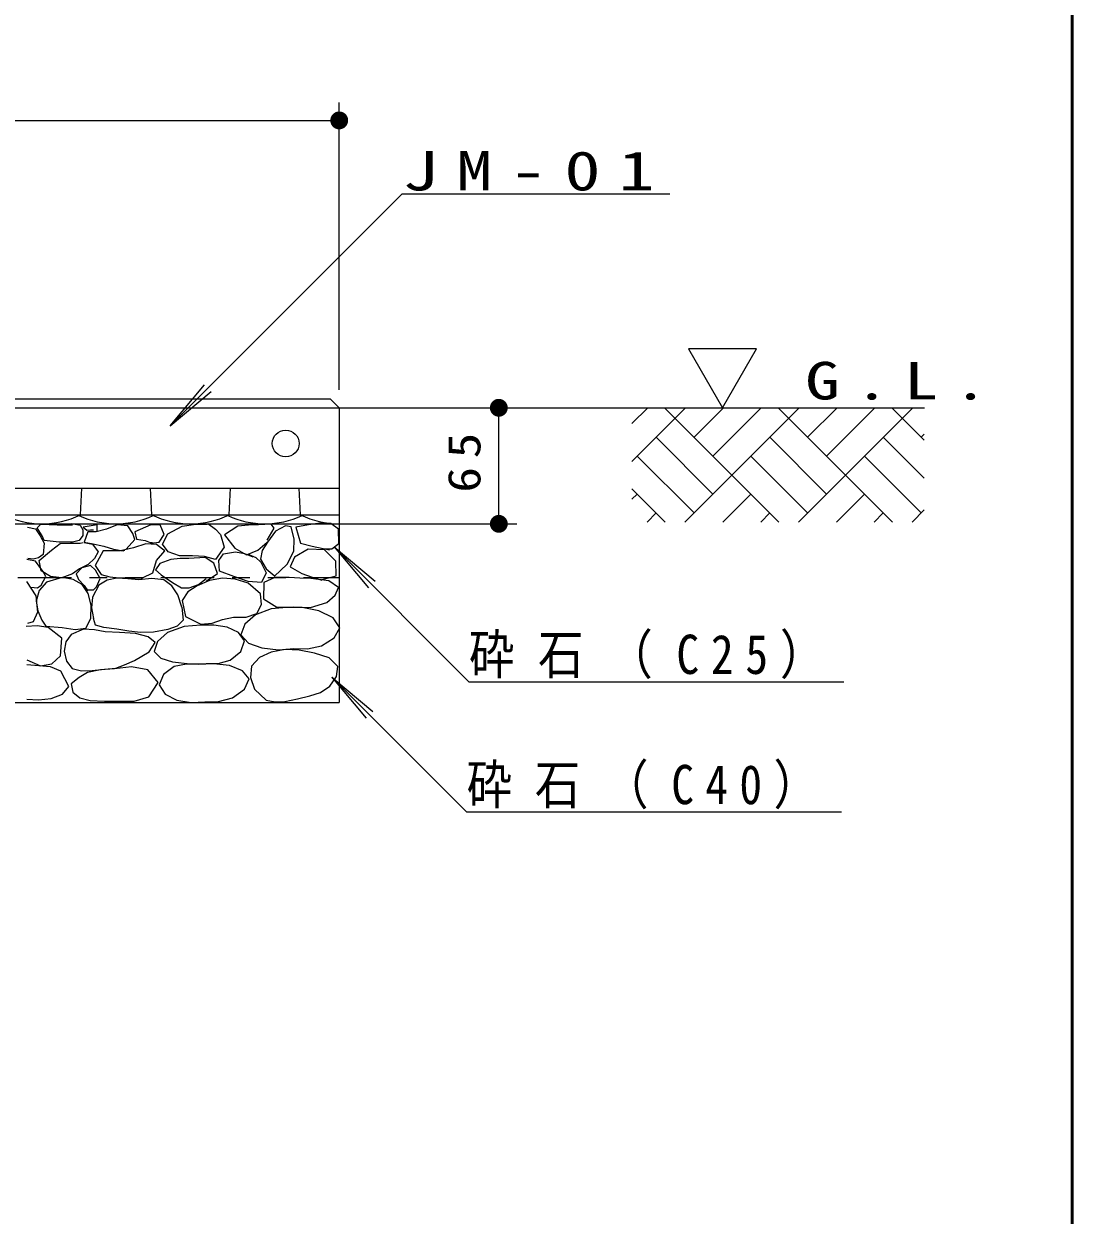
# Model space of a CAD drawing. Units: millimetres on the paper, with parts at other scales. Extents: x 55 to 420, y -5 to 257.
# Drawn here: x 361.3 to 420, y 66.7 to 133.5 of the extents above; entities that cross this region are included whole.
import ezdxf

# ---------------------------------------------------------------- set-up
doc = ezdxf.new("R2010")
doc.units = ezdxf.units.MM
doc.linetypes.add('USER3', pattern=[8, 3, -1, 1, -1, 1, -1])
doc.layers.add('LY_1', color=7, linetype='Continuous', lineweight=13)
doc.layers.add('LY_4', color=7, linetype='Continuous', lineweight=13)
doc.styles.add('ＭＳ ゴシック', font='')
doc.styles.get('ＭＳ ゴシック').set_extended_font_data('MS Gothic')

# ---------------------------------------------------------------- blocks, each defined once
blk = doc.blocks.new('filled_dot')
at = {"color": 0, "linetype": 'Continuous', "lineweight": -2, "const_width": 1.25}
blk.add_lwpolyline([(-0.625, 0, 1), (0.625, 0, 1)], format="xyb", close=True, dxfattribs=at)

msp = doc.modelspace()

# ---------------------------------------------------------------- linework, layer by layer
at = {"layer": 'LY_1'}
for p, q in [((378.927, 112.958), (378.927, 129.054)), ((328.927, 128.054), (378.927, 128.054)), ((382.461, 123.947), (369.459, 110.944)), ((382.461, 123.947), (397.461, 123.947)), ((369.459, 110.944), (371.387, 113.243)), ((369.459, 110.944), (371.757, 112.873)), ((387.871, 105.458), (387.871, 111.958)), ((395.33, 108.952), (398.337, 111.958)), ((395.33, 111.073), (396.215, 111.958)), ((403.558, 105.559), (397.159, 111.958)), ((398.301, 105.559), (404.701, 111.958)), ((398.808, 110.309), (400.458, 111.958)), ((399.869, 109.248), (402.579, 111.958)), ((409.922, 105.559), (403.523, 111.958)), ((404.665, 105.559), (411.064, 111.958)), ((405.172, 110.309), (406.822, 111.958)), ((406.233, 109.248), (408.943, 111.958)), ((411.708, 110.137), (409.886, 111.958)), ((399.869, 107.127), (396.687, 110.309)), ((406.233, 107.127), (403.051, 110.309)), ((411.708, 108.015), (409.415, 110.309)), ((411.536, 110.309), (411.708, 110.481)), ((398.808, 106.066), (395.626, 109.248)), ((405.172, 106.066), (401.99, 109.248)), ((411.536, 106.066), (408.354, 109.248)), ((397.194, 105.559), (395.33, 107.423)), ((395.33, 106.83), (395.626, 107.127)), ((400.422, 105.559), (401.99, 107.127)), ((406.786, 105.559), (408.354, 107.127)), ((411.029, 105.559), (411.708, 106.238)), ((364.431, 105.958), (368.422, 105.958)), ((372.765, 105.958), (376.755, 105.958)), ((378.627, 105.458), (388.871, 105.458)), ((396.18, 105.559), (396.687, 106.066)), ((402.544, 105.559), (403.051, 106.066)), ((408.908, 105.559), (409.415, 106.066)), ((378.637, 104.168), (380.566, 101.87)), ((378.637, 104.168), (380.935, 102.24)), ((386.196, 96.61), (378.637, 104.168)), ((378.505, 96.876), (380.433, 94.578)), ((378.505, 96.876), (380.803, 94.948)), ((386.064, 89.317), (378.505, 96.876)), ((386.196, 96.61), (407.196, 96.61)), ((386.064, 89.317), (407.064, 89.317))]:
    msp.add_line(p, q, dxfattribs=at)
at = {"layer": 'LY_1', "lineweight": 25}
for p, q in [((398.509, 115.251), (400.41, 111.958)), ((402.311, 115.251), (398.509, 115.251)), ((400.41, 111.958), (402.311, 115.251)), ((329.427, 112.458), (378.427, 112.458)), ((378.427, 112.458), (378.927, 111.958)), ((328.927, 111.958), (378.927, 111.958)), ((378.927, 111.958), (411.733, 111.958)), ((378.927, 111.958), (378.927, 107.458)), ((328.927, 107.458), (378.927, 107.458)), ((364.431, 105.96), (364.51, 107.458)), ((368.422, 105.96), (368.343, 107.458)), ((372.765, 105.96), (372.843, 107.458)), ((376.755, 105.96), (376.677, 107.458)), ((378.927, 107.458), (378.927, 105.458)), ((288.927, 105.458), (378.927, 105.458)), ((360.089, 105.958), (364.431, 105.958)), ((368.422, 105.958), (372.765, 105.958)), ((376.755, 105.958), (378.927, 105.958)), ((378.927, 105.458), (378.927, 95.458)), ((288.927, 95.458), (378.927, 95.458))]:
    msp.add_line(p, q, dxfattribs=at)
at = {"layer": 'LY_1', "linetype": 'USER3'}
msp.add_line((288.927, 102.458), (378.927, 102.458), dxfattribs=at)
at = {"layer": 'LY_1', "lineweight": 25}
for points in [[(363.95, 105.468), (364.409, 105.382), (364.553, 105.123), (364.553, 104.808), (364.352, 104.52), (363.978, 104.434), (363.232, 104.434), (362.399, 104.52), (362.285, 104.779), (361.998, 105.238), (362.199, 105.439), (363.117, 105.41), (363.978, 105.41)], [(371.558, 105.468), (371.988, 105.152), (372.275, 104.865), (372.476, 104.147), (371.988, 103.458), (371.385, 103.63), (370.706, 103.671), (369.979, 103.659), (369.351, 103.885), (369.031, 104.319), (369.318, 104.894), (370.122, 105.324), (370.897, 105.439), (371.529, 105.439)], [(374.888, 104.549), (375.29, 105.209), (375.117, 105.439), (374.4, 105.41), (373.835, 105.377), (373.251, 105.324), (372.505, 104.836), (373.079, 104.09), (373.739, 103.717), (374.371, 103.975), (374.888, 104.434)], [(377.931, 104.061), (378.505, 104.061), (378.907, 104.348), (378.878, 105.152), (378.448, 105.468), (377.867, 105.497), (377.213, 105.41), (376.495, 105.267), (376.754, 104.377), (377.414, 104.205), (378.39, 104.004)], [(361.452, 105.267), (361.911, 105.181), (362.17, 104.779), (362.399, 104.377), (362.342, 103.745), (362.084, 103.544), (361.768, 103.487), (361.481, 103.516)], [(365.356, 105.066), (365.356, 105.41), (364.581, 105.267), (364.782, 105.095), (364.983, 105.123), (365.156, 105.123)], [(366.993, 104.032), (367.481, 104.578), (367.366, 104.922), (367.079, 105.353), (366.476, 105.41), (365.883, 105.156), (365.299, 105.008), (364.84, 105.008), (364.639, 104.434), (365.041, 104.348), (365.73, 104.205), (366.275, 104.032), (366.821, 103.946), (366.907, 103.975)], [(368.371, 104.377), (368.83, 104.434), (369.117, 104.865), (368.888, 105.41), (368.371, 105.41), (367.481, 105.008), (367.567, 104.607), (368.055, 104.52), (368.342, 104.406), (368.457, 104.406)], [(375.29, 102.511), (376.007, 103.2), (376.381, 103.918), (376.409, 104.607), (376.237, 105.296), (375.921, 105.353), (375.35, 105.04), (374.917, 104.434), (374.616, 103.956), (374.515, 103.487), (374.83, 102.941), (375.29, 102.568)], [(364.639, 104.406), (365.098, 104.319), (365.414, 103.889), (365.213, 103.516), (364.868, 103.171), (364.38, 102.941), (363.978, 102.654), (363.376, 102.425), (362.744, 102.511), (362.227, 102.827), (362.112, 103.401), (362.801, 103.975), (363.289, 104.348), (363.864, 104.377), (364.409, 104.377), (364.581, 104.406)], [(367.912, 102.425), (368.486, 102.712), (368.687, 103.401), (369.146, 103.946), (369.031, 104.032), (368.687, 104.291), (368.091, 104.339), (367.403, 104.108), (366.677, 103.946), (365.701, 103.946), (365.242, 103.114), (365.586, 102.626), (366.074, 102.482), (366.591, 102.425), (367.079, 102.425), (367.768, 102.425), (367.883, 102.396)], [(361.653, 101.908), (362.026, 101.879), (362.227, 102.023), (362.486, 102.511), (362.313, 102.798), (361.911, 103.372), (361.423, 103.458)], [(371.471, 102.252), (372.103, 102.683), (371.902, 103.257), (371.414, 103.573), (370.495, 103.516), (370.022, 103.509), (369.491, 103.458), (368.87, 103.228), (368.629, 102.884), (368.945, 102.597), (369.577, 102.166), (370.093, 101.879), (370.524, 101.879), (371.04, 102.066), (371.471, 102.396)], [(373.854, 103.745), (374.256, 103.573), (374.543, 103.315), (374.83, 102.712), (374.572, 102.166), (373.826, 102.224), (373.022, 102.511), (372.218, 102.798), (372.189, 103.401), (372.448, 103.774), (373.108, 103.889), (373.62, 103.8), (374.084, 103.602)], [(377.96, 102.339), (378.763, 102.54), (378.735, 103.372), (378.109, 103.993), (377.184, 104.032), (376.414, 103.596), (376.18, 103.056), (376.84, 102.683), (377.412, 102.468), (377.96, 102.31)], [(364.782, 101.764), (365.156, 101.764), (365.328, 101.937), (365.529, 102.396), (365.27, 102.855), (364.983, 103.114), (364.495, 102.999), (364.179, 102.654), (364.323, 102.339), (364.639, 101.994), (364.84, 101.707)], [(361.402, 102.219), (361.922, 101.421), (362.021, 100.501), (361.774, 99.964), (361.451, 99.877)], [(370.1, 100.798), (369.875, 101.487), (369.551, 101.987), (369.108, 102.324), (368.425, 102.39), (367.69, 102.324), (367.073, 102.377), (366.458, 102.417), (365.915, 102.308), (365.458, 102.022), (365.109, 101.348), (365.051, 100.749), (365.156, 100.162)], [(370.1, 100.798), (370.178, 100.069), (369.841, 99.728), (369.317, 99.534), (368.526, 99.386), (367.783, 99.372), (367.13, 99.445), (366.457, 99.555), (365.737, 99.651), (365.272, 99.79), (365.156, 100.162)], [(361.427, 97.83), (362.195, 97.501), (362.819, 97.622), (363.31, 98.056), (363.384, 99.044), (362.616, 99.652), (362.002, 99.741), (361.377, 99.704)], [(361.427, 95.645), (362.083, 95.605), (362.789, 95.679), (363.423, 95.916), (363.781, 96.339), (363.335, 97.206), (362.741, 97.447), (362.096, 97.501), (361.427, 97.553)]]:
    msp.add_lwpolyline(points, dxfattribs=at)
for points in [[(362.492, 99.721), (363.409, 99.652), (364.131, 99.529), (364.722, 99.617), (365.002, 100.148), (365.02, 100.9), (364.867, 101.561), (364.524, 102.062), (364.014, 102.347), (363.409, 102.444), (362.517, 102.184), (362.117, 101.718), (361.947, 101.126), (362.03, 100.577), (362.269, 100.068)], [(371.809, 99.894), (372.381, 100.104), (372.998, 100.224), (373.717, 100.234), (374.312, 100.432), (374.565, 100.945), (374.51, 101.542), (373.816, 102.132), (373.102, 102.359), (372.379, 102.409), (371.665, 102.283), (370.966, 101.993), (370.445, 101.643), (370.124, 101.161), (370.322, 100.259), (371.165, 99.842)], [(376.393, 100.814), (377.315, 100.767), (378.227, 101.056), (378.7, 101.463), (378.896, 101.889), (378.339, 102.268), (377.335, 102.392), (376.711, 102.42), (376.12, 102.444), (375.325, 102.454), (374.708, 102.167), (374.683, 101.247), (375.427, 100.796)], [(376.393, 98.472), (377.145, 98.458), (377.929, 98.628), (378.643, 99.063), (378.97, 99.634), (378.58, 100.193), (377.781, 100.588), (376.86, 100.765), (375.997, 100.762), (375.119, 100.689), (374.237, 100.363), (373.631, 99.832), (373.42, 99.235), (373.837, 98.781), (374.584, 98.507), (375.53, 98.407)], [(366.418, 97.381), (366.903, 97.567), (367.45, 97.811), (368.274, 98.293), (368.622, 98.807), (368.219, 99.124), (367.506, 99.314), (366.609, 99.377), (365.805, 99.412), (365.213, 99.517), (364.605, 99.549), (363.908, 99.256), (363.615, 98.839), (363.517, 98.318), (363.638, 97.767), (363.964, 97.362), (364.484, 97.215), (365.079, 97.244), (365.765, 97.313)], [(371.462, 97.639), (372.149, 97.629), (372.825, 97.813), (373.41, 98.3), (373.618, 98.906), (373.275, 99.369), (372.651, 99.669), (371.892, 99.788), (371.165, 99.773), (370.234, 99.715), (369.306, 99.374), (368.741, 98.857), (368.563, 98.299), (368.937, 97.94), (369.579, 97.726), (370.569, 97.607)], [(375.873, 95.506), (376.582, 95.65), (377.285, 95.818), (377.874, 96.017), (378.4, 96.373), (378.769, 96.91), (378.846, 97.466), (378.359, 97.944), (377.533, 98.212), (376.679, 98.382), (375.891, 98.415), (375.105, 98.264), (374.458, 97.965), (374.014, 97.483), (373.951, 96.853), (374.188, 96.2), (374.832, 95.575), (375.33, 95.48)], [(363.908, 96.502), (363.992, 96.034), (364.388, 95.707), (364.968, 95.565), (365.782, 95.52), (366.558, 95.526), (367.428, 95.515), (368.259, 95.76), (368.789, 96.561), (368.204, 97.284), (367.291, 97.454), (366.335, 97.342), (365.556, 97.283), (364.828, 97.127), (364.354, 96.856)], [(371.388, 95.488), (372.156, 95.497), (372.949, 95.714), (373.623, 96.191), (373.89, 96.772), (373.499, 97.23), (372.775, 97.517), (371.878, 97.608), (371.041, 97.587), (370.364, 97.603), (369.678, 97.465), (369.079, 97.026), (368.835, 96.442), (369.17, 95.924), (369.827, 95.575), (370.624, 95.442)]]:
    msp.add_lwpolyline(points, close=True, dxfattribs=at)
msp.add_circle((375.927, 109.958), 0.75, dxfattribs=at)
for centre, end in [((362.26, 110.405), 296.03639), ((370.593, 110.405), 296.03639), ((378.927, 110.405), 270)]:
    msp.add_arc(centre, 4.947, 243.96361, end, dxfattribs=at)
at = {"layer": 'LY_1'}
for centre in [(366.427, 110.405), (374.76, 110.405)]:
    msp.add_arc(centre, 4.947, 245.09463, 294.90537, dxfattribs=at)
at = {"layer": 'LY_4', "lineweight": 50}
msp.add_line((420, 0), (420, 257), dxfattribs=at)

# ---------------------------------------------------------------- block references
at = {"layer": 'LY_1', "xscale": 0.4, "yscale": 0.4}
for p, rotation in [((378.927, 128.054), 180), ((387.871, 111.958), 270), ((387.871, 105.458), 90)]:
    msp.add_blockref('filled_dot', p, dxfattribs=dict(at, rotation=rotation))

# ---------------------------------------------------------------- texts
at = {"layer": 'LY_1', "attachment_point": 7, "style": 'ＭＳ ゴシック'}
for s, insert, char_height in [('\\T1.5;\\W1.35;JM-01', (382.461, 124.097), 2.199), ('\\T1.43;\\W1.35;G.L.', (405.041, 112.389), 2.106), ('\\T1.52;\\W0.85;砕石（C25）', (386.196, 96.76), 2.199), ('\\T1.5;\\W0.85;砕石（C40）', (386.064, 89.467), 2.199)]:
    msp.add_mtext(s, dxfattribs=dict(at, insert=insert, char_height=char_height))
at = {"layer": 'LY_1', "insert": (386.871, 109.125), "char_height": 1.833, "attachment_point": 8, "rotation": 90, "style": 'ＭＳ ゴシック'}
msp.add_mtext('\\T1.34;\\W1.15;65', dxfattribs=at)

doc.saveas('drawing.dxf')
